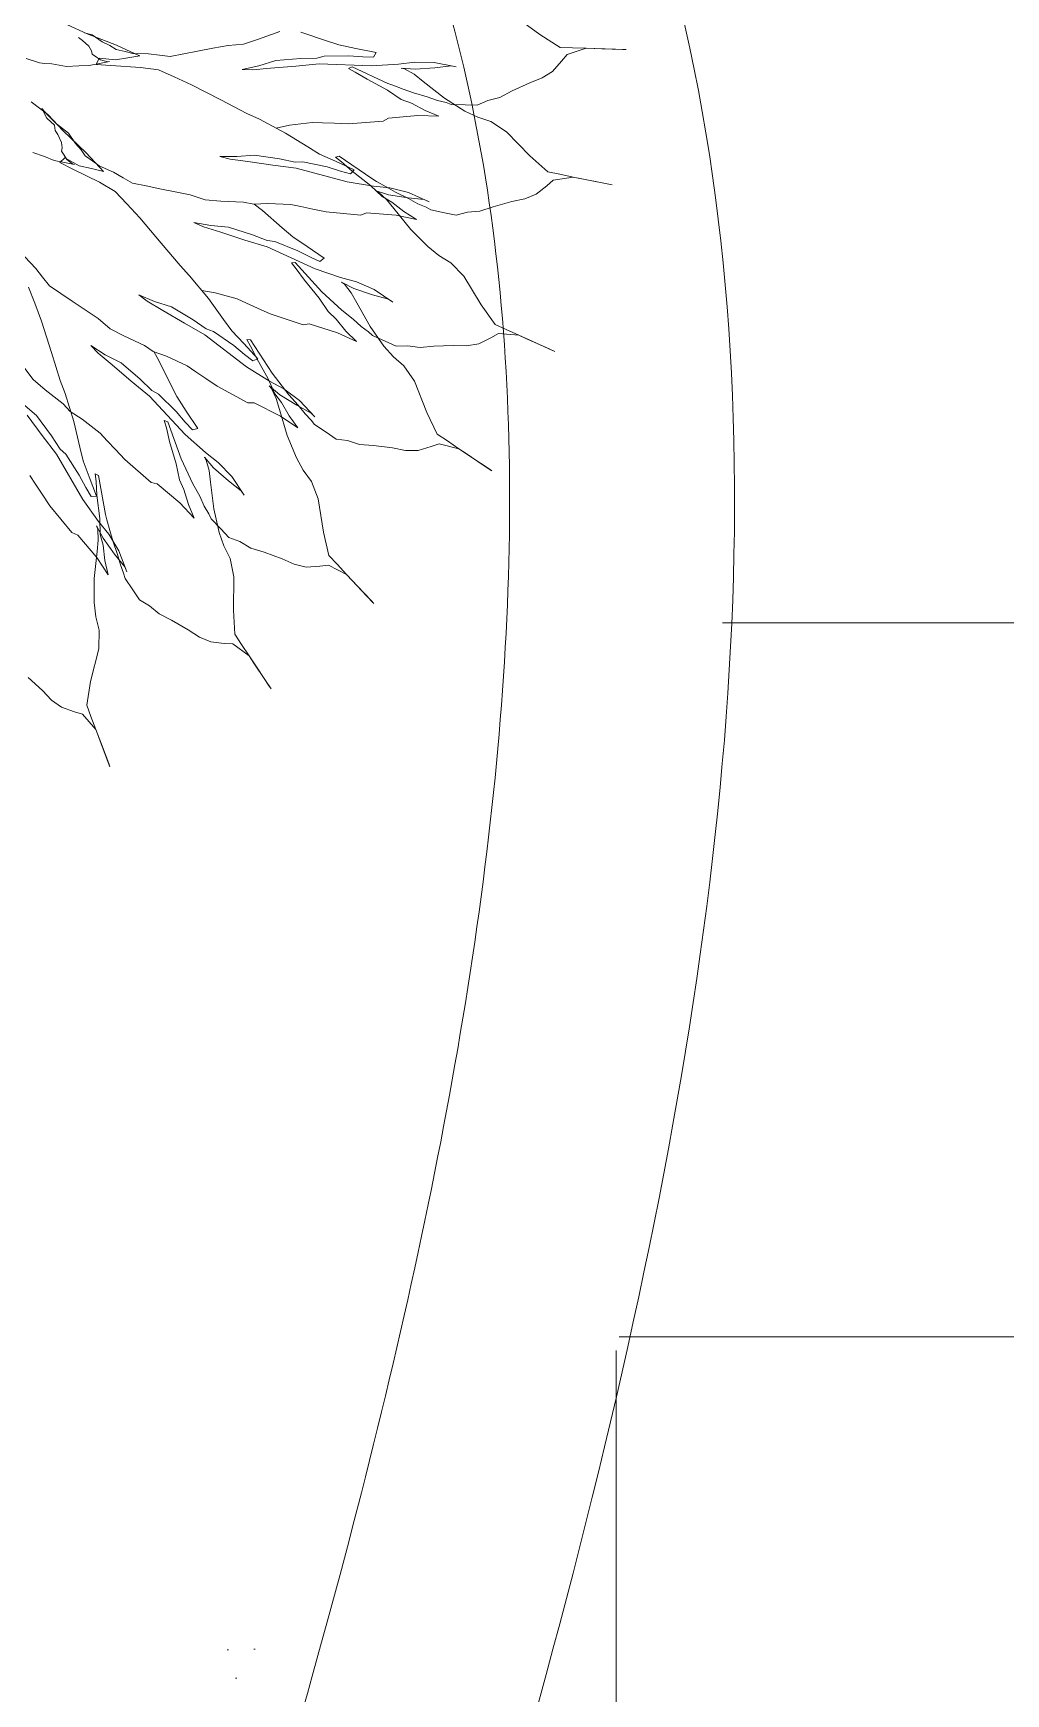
# Model space of a CAD drawing. Extents: x -454308 to 890911, y -14103 to 1343694.
# Drawn here: x 205286.91 to 205299.88, y 658656.11 to 658678.26 of the extents above; entities that cross this region are included whole.
import ezdxf

# ---------------------------------------------------------------- set-up
doc = ezdxf.new("R2010")
doc.units = 0
doc.header["$MEASUREMENT"] = 0
for name, color, linetype, lineweight in [('AR_Vegetacion', 105, 'Continuous', 5), ('textura', 250, 'Continuous', 13), ('Vegetacion_', 105, 'Continuous', 5)]:
    doc.layers.add(name, color=color, linetype=linetype, lineweight=lineweight)

# ---------------------------------------------------------------- blocks, each defined once
blk = doc.blocks.new('AGAVE AZUL')
at = {"layer": 'Vegetacion_', "color": 47}
for p, q in [((0.5657, -0.0412), (0.5208, -0.0188)), ((1.5752, -0.0817), (1.5166, -0.035)), ((0.5546, -0.0552), (0.5458, -0.0488)), ((0.5684, -0.0687), (0.5546, -0.0552)), ((0.5598, -0.0388), (0.5763, -0.044)), ((0.6296, -0.0688), (0.5657, -0.0412)), ((0.574, -0.0795), (0.5684, -0.0687)), ((0.5763, -0.044), (0.5983, -0.0601)), ((0.5983, -0.0601), (0.6154, -0.0692)), ((0.6154, -0.0692), (0.6286, -0.0788)), ((0.6711, -0.0895), (0.6296, -0.0688)), ((0.9136, -0.0772), (0.9473, -0.068)), ((0.9473, -0.068), (0.9957, -0.0527)), ((1.0966, -0.0765), (1.0421, -0.0553)), ((0.4273, -0.0907), (0.4564, -0.1018)), ((0.4564, -0.1018), (0.4684, -0.1038)), ((0.4684, -0.1038), (0.4842, -0.1053)), ((0.4842, -0.1053), (0.5165, -0.1119)), ((0.5673, -0.1118), (0.594, -0.1076)), ((0.5746, -0.0833), (0.574, -0.0795)), ((0.5752, -0.0871), (0.5746, -0.0833)), ((0.584, -0.0936), (0.5752, -0.0871)), ((0.5831, -0.1102), (0.5899, -0.0964)), ((0.6159, -0.1137), (0.5831, -0.1102)), ((0.5831, -0.1102), (0.5831, -0.1102)), ((0.5831, -0.1102), (0.5831, -0.1102)), ((0.5831, -0.1102), (0.5831, -0.1102)), ((0.5831, -0.1102), (0.5831, -0.1102)), ((0.5831, -0.1102), (0.5831, -0.1102)), ((0.5831, -0.1102), (0.5831, -0.1102)), ((0.5831, -0.1102), (0.5831, -0.1102)), ((0.5831, -0.1102), (0.5831, -0.1102)), ((0.5928, -0.1), (0.584, -0.0936)), ((0.5899, -0.0964), (0.6262, -0.1016)), ((0.6011, -0.1026), (0.5928, -0.1)), ((0.594, -0.1076), (0.6131, -0.1046)), ((0.6093, -0.1052), (0.6011, -0.1026)), ((0.6131, -0.1046), (0.6093, -0.1052)), ((0.6262, -0.1016), (0.6538, -0.0981)), ((0.6286, -0.0788), (0.6488, -0.0834)), ((0.6488, -0.0834), (0.6653, -0.0887)), ((0.6538, -0.0981), (0.6814, -0.0947)), ((0.6653, -0.0887), (0.7008, -0.0909)), ((0.6814, -0.0947), (0.6711, -0.0895)), ((0.7008, -0.0909), (0.7249, -0.095)), ((0.7249, -0.095), (0.749, -0.099)), ((0.749, -0.099), (0.7795, -0.0943)), ((0.7795, -0.0943), (0.81, -0.0895)), ((0.81, -0.0895), (0.8443, -0.0841)), ((0.8443, -0.0841), (0.8787, -0.0788)), ((0.8787, -0.0788), (0.9136, -0.0772)), ((1.0753, -0.115), (1.0921, -0.1111)), ((1.0921, -0.1111), (1.1474, -0.1126)), ((1.1257, -0.0875), (1.0966, -0.0765)), ((1.1632, -0.0966), (1.1257, -0.0875)), ((1.2082, -0.1075), (1.1632, -0.0966)), ((1.2017, -0.1178), (1.2082, -0.1075)), ((1.6195, -0.1119), (1.5752, -0.0817)), ((0.5165, -0.1119), (0.5438, -0.1116)), ((0.5438, -0.1116), (0.5673, -0.1118)), ((0.6815, -0.1206), (0.6159, -0.1137)), ((0.7212, -0.1274), (0.6815, -0.1206)), ((0.7557, -0.1447), (0.7212, -0.1274)), ((0.7937, -0.1636), (0.7557, -0.1447)), ((0.9078, -0.134), (0.9453, -0.1271)), ((0.9313, -0.1357), (0.9078, -0.134)), ((0.9715, -0.1335), (0.9313, -0.1357)), ((0.9453, -0.1271), (0.9836, -0.1166)), ((1.0277, -0.1312), (0.9715, -0.1335)), ((0.9836, -0.1166), (1.0397, -0.1143)), ((1.0801, -0.128), (1.0277, -0.1312)), ((1.0397, -0.1143), (1.0753, -0.115)), ((1.1972, -0.1366), (1.0801, -0.128)), ((1.1454, -0.1404), (1.1533, -0.1371)), ((1.1602, -0.1492), (1.1454, -0.1404)), ((1.1474, -0.1126), (1.1783, -0.1161)), ((1.1533, -0.1371), (1.2318, -0.1774)), ((1.1783, -0.1161), (1.2017, -0.1178)), ((1.2571, -0.1352), (1.1972, -0.1366)), ((1.2936, -0.1321), (1.2571, -0.1352)), ((1.2703, -0.1463), (1.2628, -0.1445)), ((1.2628, -0.1445), (1.2937, -0.1481)), ((1.291, -0.1593), (1.2703, -0.1463)), ((1.3367, -0.1346), (1.2936, -0.1321)), ((1.2937, -0.1481), (1.3377, -0.1468)), ((1.3855, -0.1465), (1.3367, -0.1346)), ((1.3377, -0.1468), (1.3742, -0.1437)), ((1.3742, -0.1437), (1.3855, -0.1465)), ((1.6003, -0.1647), (1.6212, -0.1429)), ((1.6465, -0.1138), (1.6195, -0.1119)), ((1.6212, -0.1429), (1.6338, -0.1283)), ((1.6338, -0.1283), (1.6773, -0.1159)), ((1.6773, -0.1159), (1.6465, -0.1138)), ((1.6773, -0.1159), (1.6965, -0.1173)), ((1.7119, -0.1184), (1.6773, -0.1159)), ((1.6965, -0.1173), (1.7427, -0.1205)), ((1.7581, -0.1216), (1.7119, -0.1184)), ((1.7427, -0.1205), (1.7658, -0.1222)), ((1.7658, -0.1222), (1.7581, -0.1216)), ((0.8576, -0.1998), (0.7937, -0.1636)), ((1.1861, -0.1665), (1.1602, -0.1492)), ((1.2307, -0.1928), (1.1861, -0.1665)), ((1.2318, -0.1774), (1.243, -0.1821)), ((1.243, -0.1821), (1.2656, -0.1914)), ((1.3108, -0.176), (1.291, -0.1593)), ((1.3569, -0.215), (1.3108, -0.176)), ((1.5484, -0.1881), (1.5761, -0.1784)), ((1.5761, -0.1784), (1.6003, -0.1647)), ((0.4708, -0.2177), (0.4346, -0.1878)), ((0.4685, -0.226), (0.458, -0.2036)), ((0.458, -0.2036), (0.458, -0.2036)), ((0.458, -0.2036), (0.458, -0.2036)), ((0.458, -0.2036), (0.4703, -0.2185)), ((0.4703, -0.2185), (0.4797, -0.2287)), ((0.5037, -0.2556), (0.4708, -0.2177)), ((0.9146, -0.2326), (0.8576, -0.1998)), ((1.2601, -0.2142), (1.2307, -0.1928)), ((1.2827, -0.2235), (1.2601, -0.2142)), ((1.2656, -0.1914), (1.2882, -0.2007)), ((1.2882, -0.2007), (1.3184, -0.2106)), ((1.3184, -0.2106), (1.341, -0.2199)), ((1.341, -0.2199), (1.36, -0.2251)), ((1.4012, -0.2455), (1.3569, -0.215)), ((1.453, -0.2239), (1.4805, -0.2181)), ((1.4805, -0.2181), (1.5085, -0.2046)), ((1.5085, -0.2046), (1.5484, -0.1881)), ((0.4845, -0.2418), (0.4685, -0.226)), ((0.4685, -0.226), (0.4685, -0.226)), ((0.4797, -0.2287), (0.4892, -0.2389)), ((0.4855, -0.2539), (0.4845, -0.2418)), ((0.4912, -0.2632), (0.4855, -0.2539)), ((0.4892, -0.2389), (0.5024, -0.2501)), ((0.5024, -0.2501), (0.5156, -0.2612)), ((0.5522, -0.3055), (0.5037, -0.2556)), ((0.9422, -0.2464), (0.9146, -0.2326)), ((0.9992, -0.2792), (0.9422, -0.2464)), ((1.0091, -0.2623), (1.0597, -0.2581)), ((1.0597, -0.2581), (1.0828, -0.2598)), ((1.2181, -0.2615), (1.2302, -0.2547)), ((1.2302, -0.2547), (1.2962, -0.2516)), ((1.3124, -0.2411), (1.2827, -0.2235)), ((1.2962, -0.2516), (1.3424, -0.2548)), ((1.3424, -0.2548), (1.3124, -0.2411)), ((1.3424, -0.2548), (1.3424, -0.2548)), ((1.36, -0.2251), (1.3713, -0.2298)), ((1.3713, -0.2298), (1.4021, -0.2319)), ((1.4294, -0.2603), (1.4012, -0.2455)), ((1.4021, -0.2319), (1.429, -0.2338)), ((1.429, -0.2338), (1.453, -0.2239)), ((0.4988, -0.281), (0.4912, -0.2632)), ((0.4999, -0.2931), (0.4988, -0.281)), ((0.499, -0.2969), (0.4999, -0.2931)), ((0.5156, -0.2612), (0.5298, -0.2845)), ((0.5298, -0.2845), (0.5421, -0.2994)), ((0.9791, -0.2676), (1.0091, -0.2623)), ((1.0476, -0.3119), (0.9992, -0.2792)), ((1.0828, -0.2598), (1.1097, -0.2616)), ((1.1097, -0.2616), (1.1405, -0.2638)), ((1.1405, -0.2638), (1.2181, -0.2615)), ((1.4585, -0.2713), (1.4294, -0.2603)), ((1.4924, -0.2954), (1.4585, -0.2713)), ((1.5424, -0.3512), (1.4924, -0.2954)), ((0.4344, -0.3011), (0.4597, -0.3112)), ((0.4597, -0.3112), (0.4813, -0.3204)), ((0.4813, -0.3204), (0.5076, -0.3268)), ((0.4933, -0.326), (0.5049, -0.3159)), ((0.5223, -0.3417), (0.4933, -0.326)), ((0.4933, -0.326), (0.4933, -0.326)), ((0.4933, -0.326), (0.4933, -0.326)), ((0.4933, -0.326), (0.4933, -0.326)), ((0.4933, -0.326), (0.4933, -0.326)), ((0.4933, -0.326), (0.4933, -0.326)), ((0.4933, -0.326), (0.4933, -0.326)), ((0.4933, -0.326), (0.4933, -0.326)), ((0.4933, -0.326), (0.4933, -0.326)), ((0.4981, -0.3006), (0.499, -0.2969)), ((0.5037, -0.3099), (0.4981, -0.3006)), ((0.5094, -0.3193), (0.5037, -0.3099)), ((0.5049, -0.3159), (0.5365, -0.3345)), ((0.5076, -0.3268), (0.5264, -0.3313)), ((0.516, -0.3248), (0.5094, -0.3193)), ((0.5226, -0.3304), (0.516, -0.3248)), ((0.5264, -0.3313), (0.5226, -0.3304)), ((0.5421, -0.2994), (0.5506, -0.3133)), ((0.5506, -0.3133), (0.5675, -0.3254)), ((0.5826, -0.3405), (0.5522, -0.3055)), ((0.5675, -0.3254), (0.5807, -0.3365)), ((0.8733, -0.3327), (0.8508, -0.3258)), ((0.8508, -0.3258), (0.8888, -0.3275)), ((0.913, -0.3396), (0.8733, -0.3327)), ((0.8888, -0.3275), (0.9285, -0.3258)), ((0.9285, -0.3258), (0.9838, -0.3361)), ((1.0735, -0.3292), (1.0476, -0.3119)), ((1.1081, -0.3464), (1.0735, -0.3292)), ((0.5803, -0.3732), (0.5223, -0.3417)), ((0.5365, -0.3345), (0.5633, -0.3419)), ((0.5633, -0.3419), (0.5902, -0.3493)), ((0.5807, -0.3365), (0.6127, -0.3522)), ((0.5902, -0.3493), (0.5826, -0.3405)), ((0.6127, -0.3522), (0.6334, -0.3652)), ((0.6334, -0.3652), (0.6541, -0.3781)), ((0.9682, -0.3499), (0.913, -0.3396)), ((1.02, -0.3585), (0.9682, -0.3499)), ((0.9838, -0.3361), (1.0183, -0.3447)), ((1.0183, -0.3447), (1.0356, -0.3447)), ((1.1323, -0.393), (1.02, -0.3585)), ((1.0356, -0.3447), (1.0891, -0.3585)), ((1.0891, -0.3585), (1.1184, -0.3688)), ((1.1495, -0.3671), (1.1081, -0.3464)), ((1.1088, -0.3374), (1.1172, -0.3355)), ((1.122, -0.3486), (1.1088, -0.3374)), ((1.1172, -0.3355), (1.1878, -0.3884)), ((1.1184, -0.3688), (1.1409, -0.3757)), ((1.1446, -0.3699), (1.122, -0.3486)), ((1.1409, -0.3757), (1.1495, -0.3671)), ((1.1842, -0.4034), (1.1446, -0.3699)), ((1.5811, -0.3884), (1.5424, -0.3512)), ((0.6143, -0.3947), (0.5803, -0.3732)), ((0.6396, -0.4239), (0.6143, -0.3947)), ((0.6541, -0.3781), (0.6841, -0.3854)), ((0.6841, -0.3854), (0.7141, -0.3927)), ((0.7141, -0.3927), (0.7479, -0.4008)), ((0.7479, -0.4008), (0.7816, -0.409)), ((1.191, -0.405), (1.1323, -0.393)), ((1.2097, -0.4294), (1.1842, -0.4034)), ((1.1878, -0.3884), (1.1982, -0.3948)), ((1.2272, -0.4102), (1.191, -0.405)), ((1.1982, -0.3948), (1.2189, -0.4078)), ((1.5775, -0.4193), (1.5924, -0.407)), ((1.6073, -0.3947), (1.5811, -0.3884)), ((1.5924, -0.407), (1.6373, -0.402)), ((1.6373, -0.402), (1.6073, -0.3947)), ((1.6373, -0.402), (1.6561, -0.4065)), ((1.6711, -0.4102), (1.6373, -0.402)), ((1.6561, -0.4065), (1.7011, -0.4175)), ((0.6675, -0.456), (0.6396, -0.4239)), ((0.7816, -0.409), (0.8145, -0.421)), ((0.8145, -0.421), (0.8492, -0.4254)), ((0.8492, -0.4254), (0.8997, -0.4297)), ((0.8997, -0.4297), (0.9223, -0.4352)), ((0.9223, -0.4352), (0.9541, -0.4349)), ((0.9416, -0.4499), (0.9237, -0.4351)), ((0.9541, -0.4349), (1.0047, -0.4392)), ((1.0047, -0.4392), (1.0272, -0.4447)), ((1.2014, -0.4188), (1.1944, -0.4154)), ((1.1944, -0.4154), (1.2238, -0.4257)), ((1.2186, -0.4361), (1.2014, -0.4188)), ((1.2304, -0.4423), (1.2097, -0.4294)), ((1.2342, -0.4568), (1.2186, -0.4361)), ((1.2189, -0.4078), (1.2396, -0.4207)), ((1.2238, -0.4257), (1.267, -0.4343)), ((1.2687, -0.4223), (1.2272, -0.4102)), ((1.2567, -0.4646), (1.2304, -0.4423)), ((1.2396, -0.4207), (1.2678, -0.4355)), ((1.267, -0.4343), (1.3032, -0.4395)), ((1.2678, -0.4355), (1.2885, -0.4485)), ((1.3136, -0.4447), (1.2687, -0.4223)), ((1.3032, -0.4395), (1.3136, -0.4447)), ((1.5272, -0.4468), (1.5533, -0.4372)), ((1.5533, -0.4372), (1.5775, -0.4193)), ((1.7161, -0.4211), (1.6711, -0.4102)), ((1.7011, -0.4175), (1.7236, -0.4229)), ((1.7236, -0.4229), (1.7161, -0.4211)), ((0.7127, -0.5139), (0.6675, -0.456)), ((0.8085, -0.4817), (0.7875, -0.4712)), ((0.7875, -0.4712), (0.8246, -0.4792)), ((0.8465, -0.4951), (0.8085, -0.4817)), ((0.8246, -0.4792), (0.8641, -0.4841)), ((0.9838, -0.4903), (0.9416, -0.4499)), ((1.0272, -0.4447), (1.0535, -0.4511)), ((1.0535, -0.4511), (1.0835, -0.4583)), ((1.0835, -0.4583), (1.1603, -0.469)), ((1.1603, -0.469), (1.1734, -0.4642)), ((1.1734, -0.4642), (1.239, -0.4722)), ((1.2705, -0.5051), (1.2342, -0.4568)), ((1.239, -0.4722), (1.284, -0.4831)), ((1.284, -0.4831), (1.2567, -0.4646)), ((1.2885, -0.4485), (1.3063, -0.4568)), ((1.3063, -0.4568), (1.3166, -0.4632)), ((1.3166, -0.4632), (1.3467, -0.4705)), ((1.3467, -0.4705), (1.3729, -0.4769)), ((1.3729, -0.4769), (1.3982, -0.4711)), ((1.3982, -0.4711), (1.4262, -0.4699)), ((1.4262, -0.4699), (1.4561, -0.4613)), ((1.4561, -0.4613), (1.4982, -0.4516)), ((1.4982, -0.4516), (1.5272, -0.4468)), ((0.7528, -0.5659), (0.7127, -0.5139)), ((0.8992, -0.5145), (0.8465, -0.4951)), ((0.8641, -0.4841), (0.9168, -0.5035)), ((0.9489, -0.5316), (0.8992, -0.5145)), ((0.9168, -0.5035), (0.9495, -0.5177)), ((0.9495, -0.5177), (0.9665, -0.5206)), ((1.0065, -0.5116), (0.9838, -0.4903)), ((1.0377, -0.5344), (1.0065, -0.5116)), ((1.3068, -0.5447), (1.2705, -0.5051)), ((1.284, -0.4831), (1.284, -0.4831)), ((0.4077, -0.5331), (0.4312, -0.5599)), ((1.0538, -0.5843), (0.9489, -0.5316)), ((0.9665, -0.5206), (1.017, -0.5431)), ((1.017, -0.5431), (1.0442, -0.5582)), ((1.0751, -0.5617), (1.0377, -0.5344)), ((1.331, -0.5654), (1.3068, -0.5447)), ((0.4312, -0.5599), (0.4454, -0.5797)), ((0.4454, -0.5797), (0.4596, -0.5996)), ((0.773, -0.5893), (0.7528, -0.5659)), ((0.8132, -0.6413), (0.773, -0.5893)), ((1.0116, -0.5828), (1.0013, -0.569)), ((1.0013, -0.569), (1.0099, -0.569)), ((1.0099, -0.569), (1.0669, -0.6363)), ((1.0289, -0.6087), (1.0116, -0.5828)), ((1.0442, -0.5582), (1.0652, -0.5687)), ((1.1097, -0.606), (1.0538, -0.5843)), ((1.0652, -0.5687), (1.0751, -0.5617)), ((1.3569, -0.5827), (1.331, -0.5654)), ((1.3845, -0.6137), (1.3569, -0.5827)), ((0.4255, -0.6374), (0.4133, -0.6008)), ((0.4596, -0.5996), (0.4845, -0.6178)), ((0.4845, -0.6178), (0.5095, -0.636)), ((0.6763, -0.6426), (0.6582, -0.6276)), ((0.6582, -0.6276), (0.6926, -0.6438)), ((0.799, -0.6229), (0.8287, -0.6295)), ((0.8287, -0.6295), (0.8771, -0.645)), ((1.06, -0.6501), (1.0289, -0.6087)), ((1.1446, -0.6171), (1.1097, -0.606)), ((1.1176, -0.6213), (1.1114, -0.6168)), ((1.1114, -0.6168), (1.1386, -0.6319)), ((1.1318, -0.6412), (1.1176, -0.6213)), ((1.1834, -0.6359), (1.1446, -0.6171)), ((1.4208, -0.6793), (1.3845, -0.6137)), ((0.439, -0.6777), (0.4255, -0.6374)), ((0.5095, -0.636), (0.5375, -0.6565)), ((0.5375, -0.6565), (0.5656, -0.677)), ((0.7104, -0.6642), (0.6763, -0.6426)), ((0.6926, -0.6438), (0.73, -0.6573)), ((0.7575, -0.6948), (0.7104, -0.6642)), ((0.73, -0.6573), (0.7771, -0.688)), ((0.8453, -0.6901), (0.8132, -0.6413)), ((0.8771, -0.645), (0.8978, -0.6554)), ((0.8978, -0.6554), (0.922, -0.6674)), ((1.0791, -0.6812), (1.06, -0.6501)), ((1.0669, -0.6363), (1.0756, -0.6449)), ((1.0756, -0.6449), (1.0928, -0.6622)), ((1.0928, -0.6622), (1.1101, -0.6794)), ((1.1436, -0.6642), (1.1318, -0.6412)), ((1.1386, -0.6319), (1.1797, -0.6475)), ((1.1714, -0.7179), (1.1436, -0.6642)), ((1.1797, -0.6475), (1.2146, -0.6587)), ((1.2239, -0.6655), (1.1834, -0.6359)), ((1.2146, -0.6587), (1.2239, -0.6655)), ((0.4586, -0.7485), (0.439, -0.6777)), ((0.5656, -0.677), (0.5914, -0.7006)), ((0.5914, -0.7006), (0.6217, -0.718)), ((0.802, -0.7226), (0.7575, -0.6948)), ((0.7771, -0.688), (0.8057, -0.7092)), ((0.8627, -0.716), (0.8453, -0.6901)), ((0.922, -0.6674), (0.9496, -0.6812)), ((0.9496, -0.6812), (1.0221, -0.7088)), ((1.0963, -0.6984), (1.0791, -0.6812)), ((1.1171, -0.726), (1.0963, -0.6984)), ((1.1101, -0.6794), (1.1343, -0.7001)), ((1.1343, -0.7001), (1.1516, -0.7174)), ((1.4502, -0.7241), (1.4208, -0.6793)), ((0.5626, -0.7544), (0.5472, -0.7367)), ((0.5472, -0.7367), (0.5785, -0.7583)), ((0.6217, -0.718), (0.6668, -0.7413)), ((0.8925, -0.7974), (0.802, -0.7226)), ((0.8057, -0.7092), (0.8216, -0.7158)), ((0.8216, -0.7158), (0.8658, -0.749)), ((0.888, -0.7451), (0.8627, -0.716)), ((0.9032, -0.7514), (0.8953, -0.7361)), ((0.8953, -0.7361), (0.9038, -0.7375)), ((0.9038, -0.7375), (0.9488, -0.8134)), ((1.0221, -0.7088), (1.0359, -0.7071)), ((1.0359, -0.7071), (1.0981, -0.7295)), ((1.0981, -0.7295), (1.1395, -0.7502)), ((1.1395, -0.7502), (1.1171, -0.726)), ((1.1516, -0.7174), (1.1671, -0.7294)), ((1.1671, -0.7294), (1.1758, -0.7381)), ((1.2005, -0.7631), (1.1714, -0.7179)), ((1.1758, -0.7381), (1.2034, -0.7519)), ((1.4744, -0.7362), (1.4502, -0.7241)), ((1.5021, -0.75), (1.4744, -0.7362)), ((0.4757, -0.812), (0.4586, -0.7485)), ((0.5926, -0.7814), (0.5626, -0.7544)), ((0.5785, -0.7583), (0.6131, -0.7779)), ((0.6131, -0.7779), (0.6544, -0.816)), ((0.6668, -0.7413), (0.6855, -0.755)), ((0.6855, -0.755), (0.715, -0.7669)), ((0.6977, -0.776), (0.6868, -0.7555)), ((0.7213, -0.8295), (0.6977, -0.776)), ((0.715, -0.7669), (0.7601, -0.7903)), ((0.8658, -0.749), (0.889, -0.7698)), ((0.9184, -0.7801), (0.888, -0.7451)), ((0.889, -0.7698), (0.9071, -0.7848)), ((0.9159, -0.7798), (0.9032, -0.7514)), ((1.1395, -0.7502), (1.1395, -0.7502)), ((1.2209, -0.7875), (1.2005, -0.7631)), ((1.2034, -0.7519), (1.2276, -0.7639)), ((1.2276, -0.7639), (1.2535, -0.7639)), ((1.2535, -0.7639), (1.2811, -0.7691)), ((1.2811, -0.7691), (1.3122, -0.7673)), ((1.3122, -0.7673), (1.3553, -0.7673)), ((1.3553, -0.7673), (1.3847, -0.769)), ((1.3847, -0.769), (1.4123, -0.7656)), ((1.4123, -0.7656), (1.4399, -0.7535)), ((1.4399, -0.7535), (1.4572, -0.7448)), ((1.4572, -0.7448), (1.5021, -0.75)), ((1.5021, -0.75), (1.5193, -0.7586)), ((1.5331, -0.7655), (1.5021, -0.75)), ((1.5193, -0.7586), (1.5608, -0.7793)), ((1.5746, -0.7862), (1.5331, -0.7655)), ((0.396, -0.7787), (0.4158, -0.8075)), ((0.4158, -0.8075), (0.4415, -0.8312)), ((0.4855, -0.8413), (0.4757, -0.812)), ((0.6339, -0.8195), (0.5926, -0.7814)), ((0.7601, -0.7903), (0.7788, -0.8039)), ((0.7788, -0.8039), (0.8007, -0.8199)), ((0.9421, -0.831), (0.8925, -0.7974)), ((0.9071, -0.7848), (0.9184, -0.7801)), ((0.9397, -0.8258), (0.9159, -0.7798)), ((0.9488, -0.8134), (0.9559, -0.8233)), ((1.2436, -0.8088), (1.2209, -0.7875)), ((1.2657, -0.844), (1.2436, -0.8088)), ((1.5608, -0.7793), (1.5815, -0.7896)), ((1.5815, -0.7896), (1.5746, -0.7862)), ((0.4415, -0.8312), (0.4803, -0.864)), ((0.5027, -0.9047), (0.4855, -0.8413)), ((0.6732, -0.8543), (0.6339, -0.8195)), ((0.6544, -0.816), (0.6791, -0.8417)), ((0.6791, -0.8417), (0.6937, -0.8508)), ((0.6937, -0.8508), (0.7317, -0.8909)), ((0.7341, -0.8578), (0.7213, -0.8295)), ((0.8007, -0.8199), (0.8256, -0.8381)), ((0.8256, -0.8381), (0.8925, -0.8774)), ((0.9533, -0.8596), (0.9397, -0.8258)), ((0.9464, -0.8477), (0.9414, -0.8419)), ((0.9414, -0.8419), (0.9645, -0.8627)), ((0.9737, -0.8496), (0.9421, -0.831)), ((0.9558, -0.8703), (0.9464, -0.8477)), ((0.9559, -0.8233), (0.97, -0.8432)), ((0.97, -0.8432), (0.9842, -0.8631)), ((1.0073, -0.8766), (0.9737, -0.8496)), ((1.2906, -0.9147), (1.2657, -0.844)), ((0.3904, -0.8608), (0.4197, -0.8877)), ((0.4307, -0.9328), (0.3989, -0.8865)), ((0.4197, -0.8877), (0.4514, -0.9341)), ((0.4803, -0.864), (0.4955, -0.8815)), ((0.4955, -0.8815), (0.5215, -0.8998)), ((0.75, -0.9431), (0.6732, -0.8543)), ((0.7542, -0.8908), (0.7341, -0.8578)), ((0.8925, -0.8774), (0.9064, -0.878)), ((0.9064, -0.878), (0.964, -0.9104)), ((0.9674, -0.8795), (0.9533, -0.8596)), ((0.9623, -0.8953), (0.9558, -0.8703)), ((0.9645, -0.8627), (1.0011, -0.8871)), ((0.9833, -0.9102), (0.9674, -0.8795)), ((0.9842, -0.8631), (1.0046, -0.8875)), ((1.0011, -0.8871), (1.0327, -0.9058)), ((1.0046, -0.8875), (1.0188, -0.9074)), ((1.0402, -0.9145), (1.0073, -0.8766)), ((0.5137, -0.9621), (0.5027, -0.9047)), ((0.5215, -0.8998), (0.5603, -0.9326)), ((0.7084, -0.9266), (0.7041, -0.9099)), ((0.7041, -0.9099), (0.7121, -0.9132)), ((0.7121, -0.9132), (0.739, -0.9972)), ((0.7317, -0.8909), (0.7511, -0.9153)), ((0.7511, -0.9153), (0.7664, -0.9331)), ((0.7783, -0.9303), (0.7542, -0.8908)), ((0.9773, -0.9539), (0.9623, -0.8953)), ((0.964, -0.9104), (1.0014, -0.9377)), ((1.0014, -0.9377), (0.9833, -0.9102)), ((1.0188, -0.9074), (1.0321, -0.9219)), ((1.0321, -0.9219), (1.0392, -0.9318)), ((1.0327, -0.9058), (1.0402, -0.9145)), ((1.3121, -0.9638), (1.2906, -0.9147)), ((0.4612, -0.9755), (0.4307, -0.9328)), ((0.4514, -0.9341), (0.4698, -0.9646)), ((0.5198, -0.9926), (0.5137, -0.9621)), ((0.5603, -0.9326), (0.5755, -0.9501)), ((0.5755, -0.9501), (0.5932, -0.9705)), ((0.7145, -0.9572), (0.7084, -0.9266)), ((0.7274, -1.0073), (0.7145, -0.9572)), ((0.7933, -0.9845), (0.75, -0.9431)), ((0.7664, -0.9331), (0.7783, -0.9303)), ((0.9957, -1.0044), (0.9773, -0.9539)), ((1.0014, -0.9377), (1.0014, -0.9377)), ((1.0392, -0.9318), (1.0641, -0.95)), ((1.0641, -0.95), (1.0859, -0.966)), ((0.5162, -1.0793), (0.4612, -0.9755)), ((0.4698, -0.9646), (0.482, -0.9768)), ((0.482, -0.9768), (0.5101, -1.0244)), ((0.5321, -1.0292), (0.5198, -0.9926)), ((0.5932, -0.9705), (0.6134, -0.9938)), ((0.6134, -0.9938), (0.6699, -1.047)), ((0.739, -0.9972), (0.7437, -1.0085)), ((0.7947, -1.0017), (0.7907, -0.9951)), ((0.7907, -0.9951), (0.8101, -1.0195)), ((0.8213, -1.0081), (0.7933, -0.9845)), ((1.0859, -0.966), (1.1115, -0.9703)), ((1.1115, -0.9703), (1.1378, -0.98)), ((1.1378, -0.98), (1.1688, -0.9834)), ((1.1688, -0.9834), (1.2113, -0.9906)), ((1.2113, -0.9906), (1.24, -0.9972)), ((1.24, -0.9972), (1.2678, -0.9984)), ((1.2678, -0.9984), (1.297, -0.9911)), ((1.297, -0.9911), (1.3155, -0.9854)), ((1.3339, -0.9798), (1.3121, -0.9638)), ((1.3155, -0.9854), (1.3589, -0.998)), ((1.3589, -0.998), (1.3339, -0.9798)), ((1.3589, -0.998), (1.3745, -1.0094)), ((1.3869, -1.0185), (1.3589, -0.998)), ((0.3998, -1.021), (0.4119, -1.0408)), ((0.5101, -1.0244), (0.5235, -1.0524)), ((0.5467, -1.0732), (0.5321, -1.0292)), ((0.5469, -1.0398), (0.5454, -1.0226)), ((0.5454, -1.0226), (0.5527, -1.0272)), ((0.5527, -1.0272), (0.5653, -1.1145)), ((0.7331, -1.0433), (0.7274, -1.0073)), ((0.7437, -1.0085), (0.7531, -1.031)), ((0.7531, -1.031), (0.7624, -1.0536)), ((0.8002, -1.0255), (0.7947, -1.0017)), ((0.8024, -1.0513), (0.8002, -1.0255)), ((0.8101, -1.0195), (0.8421, -1.0497)), ((0.85, -1.0404), (0.8213, -1.0081)), ((1.0101, -1.0328), (0.9957, -1.0044)), ((1.0274, -1.0586), (1.0101, -1.0328)), ((1.3745, -1.0094), (1.4119, -1.0367)), ((1.4244, -1.0458), (1.3869, -1.0185)), ((1.4119, -1.0367), (1.4306, -1.0503)), ((0.4119, -1.0408), (0.426, -1.0639)), ((0.426, -1.0639), (0.442, -1.0902)), ((0.5235, -1.0524), (0.5345, -1.0732)), ((0.5345, -1.0732), (0.5467, -1.0732)), ((0.5478, -1.071), (0.5469, -1.0398)), ((0.5521, -1.1226), (0.5478, -1.071)), ((0.6699, -1.047), (0.6833, -1.0507)), ((0.6833, -1.0507), (0.7322, -1.0952)), ((0.7424, -1.0658), (0.7331, -1.0433)), ((0.751, -1.0993), (0.7424, -1.0658)), ((0.7624, -1.0536), (0.7769, -1.0819)), ((0.8075, -1.1115), (0.8024, -1.0513)), ((0.8421, -1.0497), (0.8701, -1.0733)), ((0.8761, -1.0832), (0.85, -1.0404)), ((0.8701, -1.0733), (0.8761, -1.0832)), ((1.0411, -1.0979), (1.0274, -1.0586)), ((1.4306, -1.0503), (1.4244, -1.0458)), ((0.442, -1.0902), (0.4888, -1.1521)), ((0.5492, -1.1293), (0.5162, -1.0793)), ((0.7322, -1.0952), (0.7625, -1.1302)), ((0.7625, -1.1302), (0.751, -1.0993)), ((0.7769, -1.0819), (0.7862, -1.1045)), ((0.7862, -1.1045), (0.796, -1.1216)), ((0.8172, -1.1644), (0.8075, -1.1115)), ((1.0496, -1.1723), (1.0411, -1.0979)), ((0.5468, -1.1464), (0.5444, -1.1391)), ((0.5444, -1.1391), (0.5578, -1.1672)), ((0.5468, -1.1708), (0.5468, -1.1464)), ((0.5712, -1.1586), (0.5492, -1.1293)), ((0.5517, -1.159), (0.5521, -1.1226)), ((0.5653, -1.1145), (0.568, -1.1264)), ((0.568, -1.1264), (0.5735, -1.1502)), ((0.7625, -1.1302), (0.7625, -1.1302)), ((0.796, -1.1216), (0.8007, -1.1329)), ((0.8007, -1.1329), (0.8209, -1.1562)), ((0.4888, -1.1521), (0.5014, -1.158)), ((0.5014, -1.158), (0.5422, -1.21)), ((0.5432, -1.1965), (0.5468, -1.1708)), ((0.5572, -1.1828), (0.5517, -1.159)), ((0.5601, -1.2172), (0.5572, -1.1828)), ((0.5578, -1.1672), (0.5822, -1.2038)), ((0.592, -1.1964), (0.5712, -1.1586)), ((0.5735, -1.1502), (0.579, -1.174)), ((0.579, -1.174), (0.5885, -1.2044)), ((0.8266, -1.1948), (0.8172, -1.1644)), ((0.8209, -1.1562), (0.8386, -1.1766)), ((0.8386, -1.1766), (0.8626, -1.1865)), ((1.0595, -1.225), (1.0496, -1.1723)), ((0.5347, -1.2563), (0.5432, -1.1965)), ((0.5422, -1.21), (0.5663, -1.2496)), ((0.5663, -1.2496), (0.5601, -1.2172)), ((0.5822, -1.2038), (0.6042, -1.233)), ((0.5885, -1.2044), (0.594, -1.2282)), ((0.6079, -1.244), (0.592, -1.1964)), ((0.8394, -1.2232), (0.8266, -1.1948)), ((0.8626, -1.1865), (0.8861, -1.2018)), ((0.8861, -1.2018), (0.9155, -1.2121)), ((0.9155, -1.2121), (0.9553, -1.2286)), ((0.5323, -1.31), (0.5347, -1.2563)), ((0.5663, -1.2496), (0.5663, -1.2496)), ((0.594, -1.2282), (0.6007, -1.2467)), ((0.6007, -1.2467), (0.6035, -1.2586)), ((0.6035, -1.2586), (0.6195, -1.2849)), ((0.6042, -1.233), (0.6079, -1.244)), ((0.8464, -1.2642), (0.8394, -1.2232)), ((0.9553, -1.2286), (0.9818, -1.2414)), ((0.9818, -1.2414), (1.0086, -1.2488)), ((1.0086, -1.2488), (1.0388, -1.2482)), ((1.0388, -1.2482), (1.058, -1.2468)), ((1.058, -1.2468), (1.0975, -1.2687)), ((1.0773, -1.2454), (1.0595, -1.225)), ((1.0975, -1.2687), (1.0773, -1.2454)), ((0.6195, -1.2849), (0.6336, -1.308)), ((0.8423, -1.339), (0.8464, -1.2642)), ((1.0975, -1.2687), (1.1102, -1.2833)), ((1.1203, -1.295), (1.0975, -1.2687)), ((1.1102, -1.2833), (1.1406, -1.3183)), ((1.1507, -1.3299), (1.1203, -1.295)), ((0.5348, -1.3417), (0.5323, -1.31)), ((0.6336, -1.308), (0.6556, -1.3218)), ((0.6556, -1.3218), (0.6762, -1.3408)), ((1.1406, -1.3183), (1.1557, -1.3358)), ((1.1557, -1.3358), (1.1507, -1.3299)), ((0.5409, -1.3722), (0.5348, -1.3417)), ((0.6762, -1.3408), (0.7035, -1.3558)), ((0.7035, -1.3558), (0.74, -1.3788)), ((0.8434, -1.3926), (0.8423, -1.339)), ((0.5385, -1.4137), (0.5409, -1.3722)), ((0.74, -1.3788), (0.764, -1.3958)), ((0.764, -1.3958), (0.7892, -1.4075)), ((0.7892, -1.4075), (0.819, -1.412)), ((0.8574, -1.4157), (0.8434, -1.3926)), ((0.5178, -1.4858), (0.5385, -1.4137)), ((0.819, -1.412), (0.8382, -1.4138)), ((0.8382, -1.4138), (0.8735, -1.442)), ((0.8735, -1.442), (0.8574, -1.4157)), ((0.8735, -1.442), (0.8836, -1.4585)), ((0.8916, -1.4717), (0.8735, -1.442)), ((0.3787, -1.4712), (0.4093, -1.5017)), ((0.8836, -1.4585), (0.9077, -1.4981)), ((0.9157, -1.5112), (0.8916, -1.4717)), ((0.4093, -1.5017), (0.4288, -1.5237)), ((0.5069, -1.5383), (0.5178, -1.4858)), ((0.9077, -1.4981), (0.9198, -1.5178)), ((0.9198, -1.5178), (0.9157, -1.5112)), ((0.4288, -1.5237), (0.4508, -1.5407)), ((0.4508, -1.5407), (0.4789, -1.5517)), ((0.4789, -1.5517), (0.4972, -1.5578)), ((0.5155, -1.5639), (0.5069, -1.5383)), ((0.4972, -1.5578), (0.5253, -1.5932)), ((0.5253, -1.5932), (0.5155, -1.5639)), ((0.5253, -1.5932), (0.5314, -1.6115)), ((0.5363, -1.6261), (0.5253, -1.5932)), ((0.5314, -1.6115), (0.5461, -1.6554)), ((0.551, -1.6701), (0.5363, -1.6261)), ((0.5461, -1.6554), (0.5534, -1.6774)), ((0.5534, -1.6774), (0.551, -1.6701))]:
    blk.add_line(p, q, dxfattribs=at)

msp = doc.modelspace()

# ---------------------------------------------------------------- hatches: boundary and pattern name
at = {"layer": 'textura', "linetype": 'Continuous'}
h = msp.add_hatch(dxfattribs=at)
h.set_pattern_fill('NET', color=256, scale=3, angle=180, style=0)
h.set_pattern_definition([(180, (205523.283, 658641.817), (-1e-15, -9.525), []), (270, (205523.283, 658641.817), (9.525, -2e-15), [])])
h.paths.add_polyline_path([(205375.651, 658652.87), (205375.651, 658787.688), (205428.572, 658787.688), (205428.572, 658652.87)])
h.paths.add_polyline_path([(205421.758, 658806.817), (205412.758, 658797.817), (205370.758, 658797.817), (205361.758, 658806.817), (205356.133, 658806.817), (205356.133, 658776.817), (205253.758, 658776.817), (205252.247, 658771.539), (205250.345, 658764.287), (205248.89, 658757.112), (205248.227, 658751.674), (205248.079, 658746.236), (205248.682, 658740.169), (205249.785, 658735.425), (205252.282, 658728.739), (205255.686, 658722.399), (205260.908, 658715.14), (205266.051, 658709.513), (205271.443, 658704.621), (205277.713, 658699.615), (205283.036, 658695.389), (205287.055, 658691.871), (205291.376, 658687.167), (205293.881, 658683.217), (205295.669, 658678.066), (205296.258, 658672.785), (205295.846, 658666.242), (205293.909, 658656.95), (205290.754, 658646.602), (205289.15, 658641.817), (205339.165, 658641.817), (205341.363, 658655.545), (205342.142, 658668.057), (205341.141, 658676.688), (205339.117, 658682.733), (205334.863, 658689.551), (205328.507, 658696.417), (205321.536, 658702.722), (205316.042, 658707.621), (205311.506, 658711.971), (205305.332, 658718.742), (205302.63, 658722.189), (205300.544, 658725.172), (205302.199, 658734.038), (205305.485, 658743.086), (205309.672, 658748.596), (205316.47, 658753.359), (205325.803, 658756.01), (205334.072, 658755.298), (205342.706, 658751.331), (205349.038, 658745.068), (205352.275, 658738.913), (205355.322, 658727.756), (205356.133, 658723.484), (205356.133, 658641.817), (205449.133, 658641.817), (205449.133, 658806.817)])
at = {"layer": 'Vegetacion_', "lineweight": 18}
h = msp.add_hatch(dxfattribs=at)
h.set_pattern_fill('AR-SAND', color=256, scale=0.075, angle=90, style=0)
h.set_pattern_definition([(127.5, (205523.2828, 658641.817), (-3.6706, -0.120002), [0, -2.8956, 0, -3.2385, 0, -3.095625]), (97.5, (205523.283, 658641.817), (-5.37619, 3.371425), [0, -1.5621, 0, -2.60985, 0, -1.000125]), (57.5, (205523.2828, 658639.474), (-0.01078, 5.932443), [0, -0.9525, 0, -3.429, 0, -4.47675]), (47.5, (205523.283, 658639.474), (-1.67197, 5.72667), [0, -0.47625, 0, -2.2479, 0, -2.57175])])
h.paths.add_polyline_path([(205240.779, 658760.076), (205244.633, 658759.191), (205246.153, 658758.921), (205245.555, 658755.019), (205245.068, 658746.658), (205246, 658738.27), (205248.325, 658730.433), (205250.262, 658726.009), (205245.321, 658725.228), (205242.203, 658726.786), (205235.228, 658726.622), (205228.074, 658722.01), (205227.5, 658717.665), (205227.418, 658715.698), (205223.144, 658713.545), (205222.98, 658709.528), (205221.667, 658706.577), (205221.667, 658704.528), (205222.93, 658700.109), (205225.461, 658698.96), (205226.669, 658698.96), (205227.647, 658698.615), (205227.103, 658693.737), (205229.381, 658688.327), (205233.379, 658688.074), (205236.77, 658688.074), (205236.517, 658685.9), (205238.317, 658674.698), (205246.85, 658669.66), (205253.574, 658671.468), (205257.452, 658675.473), (205261.202, 658679.219), (205261.719, 658685.42), (205261.59, 658689.553), (205259.558, 658698.281), (205255.842, 658703.171), (205255.026, 658705.706), (205257.927, 658707.427), (205259.014, 658707.245), (205266.265, 658702.084), (205271.224, 658700.918), (205273.211, 658697.912), (205270.706, 658698.009), (205266.99, 658697.013), (205267.545, 658692.179), (205267.437, 658690.583), (205267.987, 658684.789), (205270.615, 658683.703), (205273.295, 658683.682), (205274.566, 658682.808), (205271.341, 658675.793), (205274.786, 658673.71), (205275.148, 658670.903), (205273.12, 658667.849), (205272.289, 658665.071), (205273.245, 658661.396), (205275.783, 658656.018), (205279.693, 658656.143), (205286.478, 658655.928), (205289.106, 658657.467), (205290.814, 658656.999), (205286.307, 658642.777), (205286.307, 658641.817), (205246.237, 658641.817), (205250.044, 658646.148), (205249.228, 658653.936), (205245.331, 658655.837), (205243.156, 658655.475), (205241.434, 658655.747), (205240.074, 658659.006), (205238.987, 658662.9), (205237.536, 658665.345), (205234.002, 658665.797), (205231.645, 658666.341), (205231.192, 658670.144), (205228.544, 658678.161), (205225.191, 658678.161), (205221.293, 658676.26), (205219.877, 658674.838), (205218.133, 658674.838), (205218.133, 658746.612), (205224.995, 658746.241), (205227.19, 658747.138), (205228.737, 658750.129), (205228.886, 658752.422), (205229.294, 658754.537), (205229.696, 658756.622), (205232.728, 658755.994), (205235.123, 658754), (205237.319, 658755.196), (205237.219, 658758.187), (205238.416, 658758.985)])

# ---------------------------------------------------------------- linework, layer by layer
at = {"layer": 'textura'}
msp.add_open_spline([(205250.876, 658777.651), (205249.583, 658773.183), (205248.275, 658768.664), (205245.752, 658757.748), (205244.777, 658751.309), (205245.616, 658736.129), (205248.767, 658727.618), (205256.947, 658714.861), (205260.99, 658710.108), (205271.753, 658700.007), (205278.903, 658695.253), (205287.425, 658687.489), (205289.94, 658684.566), (205292.843, 658678.389), (205293.388, 658674.841), (205293.1, 658666.811), (205292.251, 658662.368), (205289.722, 658652.901), (205288.025, 658647.866), (205286.307, 658642.777)], degree=3, knots=[0, 0, 0, 0, 0.446654, 0.446654, 1.071386, 1.071386, 1.91532, 1.91532, 2.476766, 2.476766, 3.236415, 3.236415, 3.690629, 3.690629, 4.144842, 4.144842, 4.599055, 4.599055, 5.066452, 5.066452, 5.066452, 5.066452], dxfattribs=at)
msp.add_spline([(205253.758, 658776.817), (205248.327, 658742.642), (205269.141, 658706.608), (205294.165, 658682.628), (205289.15, 658641.817)], degree=3, dxfattribs=at)

# ---------------------------------------------------------------- block references
at = {"layer": 'AR_Vegetacion', "xscale": 5.976599476556038, "yscale": 5.976599476555975, "zscale": 5.976599476556036, "rotation": 2.198464761764192}
msp.add_blockref('AGAVE AZUL', (205284.245, 658678.368), dxfattribs=at)

doc.saveas('drawing.dxf')
